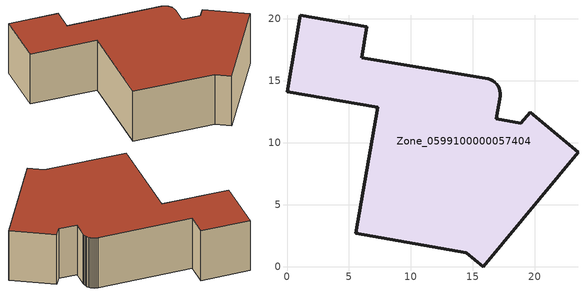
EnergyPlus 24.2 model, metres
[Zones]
Zone_0599100000057404
 floor ground (C_G): 0,14.14 1.05,20.31 6.42,19.38 6.01,16.88 16.22,15.16 16.42,15.1 16.61,15.02 16.77,14.9 16.92,14.75 17.04,14.58 17.12,14.39 17.18,14.19 17.2,13.99 17.18,13.78 16.86,11.94 18.85,11.57 19.6,12.47 23.47,9.25 15.81,0 14.44,1.15 5.56,2.7 7.3,12.89 z0
 wall outside (C_F): 1.05,20.31 0,14.14 7.3,12.89 5.56,2.7 14.44,1.15 15.81,0 23.47,9.25 19.6,12.47 18.85,11.57 16.86,11.94 17.18,13.78 17.2,13.99 17.18,14.19 17.12,14.39 17.04,14.58 16.92,14.75 16.77,14.9 16.61,15.02 16.42,15.1 16.22,15.16 6.01,16.88 6.42,19.38 1.05,20.31 z0:6.09
 roof outside (C_R): 14.44,1.15 15.81,0 23.47,9.25 19.6,12.47 18.85,11.57 16.86,11.94 17.18,13.78 17.2,13.99 17.18,14.19 17.12,14.39 17.04,14.58 16.92,14.75 16.77,14.9 16.61,15.02 16.42,15.1 16.22,15.16 6.01,16.88 6.42,19.38 1.05,20.31 0,14.14 7.3,12.89 5.56,2.7 z6.09
[BUILDING]
Pand.0599100000057404: North Axis=0; Terrain=City; Loads Convergence Tolerance Value=0.04; Temperature Convergence Tolerance Value=0.4; Solar Distribution=FullExterior; Maximum Number of Warmup Days=25; Minimum Number of Warmup Days=1
[Site:Location]
Rotterdam.The.Hague.AP_ZH_NLD Design_Conditions: Latitude=51.96; Longitude=4.45; Time Zone=1; Elevation=-4.5
[SITE:GROUNDTEMPERATURE:BUILDINGSURFACE]
18, 18, 18, 18, 18, 18, 18, 18, 18, 18, 18, 18
[MATERIAL] Thermal Absorptance=0.9; Solar Absorptance=0.7; Visible Absorptance=0.7
Name | Roughness | Thickness | Conductivity | Density | Specific Heat
G.D.1975-1991 | MediumSmooth | 0.15 | 0.288461 | 540 | 1210
F.D.1975-1991 | Rough | 0.3 | 0.230769 | 1920 | 840
R.D.1975-1991 | MediumRough | 0.2 | 0.153846 | 1500 | 1000
[CONSTRUCTION]
C_G: G.D.1975-1991
C_F: F.D.1975-1991
C_R: R.D.1975-1991
[ZONE]
Zone_0599100000057404: Type=1; Multiplier=1; Ceiling Height=Autocalculate; Volume=Autocalculate; Floor Area=autocalculate; Part of Total Floor Area=Yes
[ZONEINFILTRATION:DESIGNFLOWRATE]
Infil_Zone_0599100000057404: Zone or ZoneList or Space or SpaceList=Zone_0599100000057404; Schedule=AlwaysOn; Design Flow Rate Calculation Method=Flow/Area; Flow Rate per Floor Area=0.0042; Constant Term Coefficient=1; Temperature Term Coefficient=0; Velocity Term Coefficient=0; Velocity Squared Term Coefficient=0
[HVACTEMPLATE:ZONE:IDEALLOADSAIRSYSTEM]
Zone_0599100000057404: Maximum Heating Supply Air Temperature=50; Minimum Cooling Supply Air Temperature=13; Maximum Heating Supply Air Humidity Ratio=0.0156; Minimum Cooling Supply Air Humidity Ratio=0.0077; Heating Limit=NoLimit; Cooling Limit=NoLimit; Dehumidification Control Type=ConstantSensibleHeatRatio; Cooling Sensible Heat Ratio=0.7; Dehumidification Setpoint=60; Humidification Control Type=None; Humidification Setpoint=30; Outdoor Air Method=None; Outdoor Air Flow Rate per Person=0.00944; Outdoor Air Flow Rate per Zone Floor Area=0; Outdoor Air Flow Rate per Zone=0; Demand Controlled Ventilation Type=None; Outdoor Air Economizer Type=NoEconomizer; Heat Recovery Type=None; Sensible Heat Recovery Effectiveness=0.7; Latent Heat Recovery Effectiveness=0.65
[ZONECONTROL:THERMOSTAT]
ThermostatControl_Zone_0599100000057404: Zone or ZoneList=Zone_0599100000057404; Control Type Schedule=DualSetpointControlType; Control 1=Thermostat_Zone_0599100000057404; Temperature Difference Between Cutout And Setpoint=0
[THERMOSTATSETPOINT:DUALSETPOINT]
Thermostat_Zone_0599100000057404: Heating Setpoint Temperature Schedule=HeatingSetpoint_Zone_0599100000057404; Cooling Setpoint Temperature Schedule=CoolingSetpoint_Zone_0599100000057404
[SCHEDULE:COMPACT]
HeatingSetpoint_Zone_0599100000057404: Through: 12/31, For: AllDays, Until: 24:00, 21
CoolingSetpoint_Zone_0599100000057404: Through: 12/31, For: AllDays, Until: 24:00, 24
DualSetpointControlType: Through: 12/31, For: AllDays, Until: 24:00, 4
AlwaysOn: Through: 12/31, For: AllDays, Until: 24:00, 1
